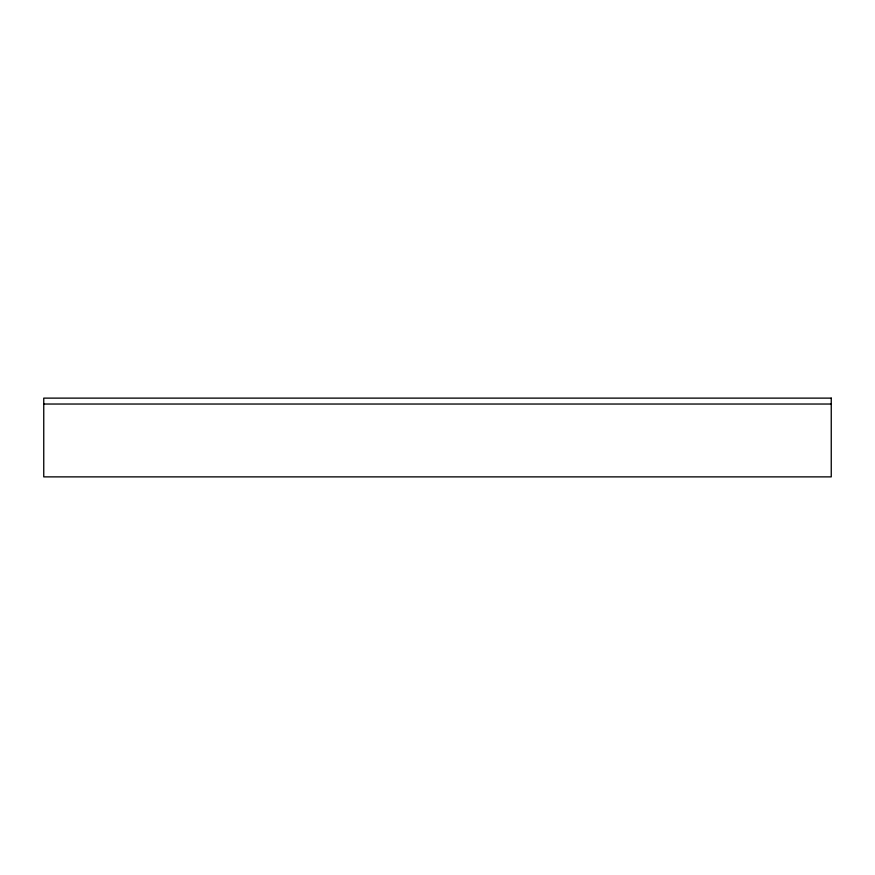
<?xml version="1.0" encoding="UTF-8"?>
<svg xmlns="http://www.w3.org/2000/svg" width="875" height="875" viewBox="0 0 875 875"><rect width="100%" height="100%" fill="white"/><g stroke="black" fill="none" stroke-linecap="round" stroke-linejoin="round"><path stroke-width="1.31" d="M43.75 404.031L831.25 404.031M831.25 398.125L43.75 398.125L43.75 476.875L831.25 476.875L831.25 398.125"/></g></svg>
